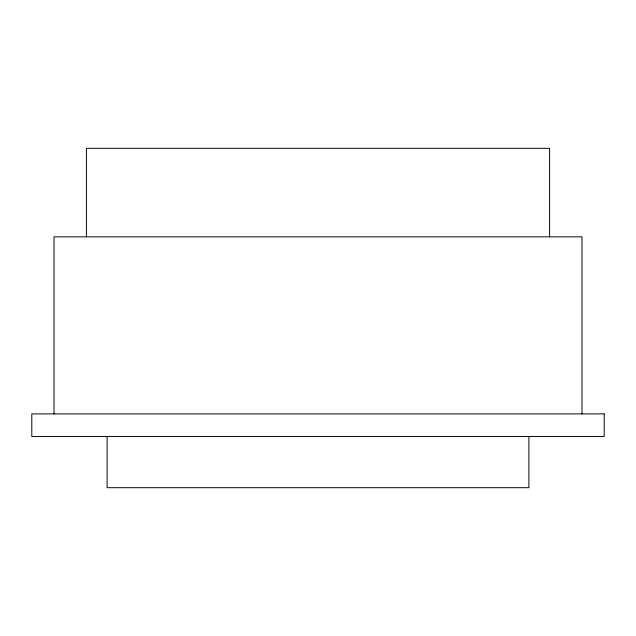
<?xml version="1.0" encoding="UTF-8"?>
<svg xmlns="http://www.w3.org/2000/svg" width="636" height="636" viewBox="0 0 636 636"><rect width="100%" height="100%" fill="white"/><g stroke="black" fill="none" stroke-linecap="round" stroke-linejoin="round"><path stroke-width="0.95" d="M581.972 413.909L581.972 236.846L54.028 236.846L54.028 413.909M549.583 236.846L549.583 148.315L86.417 148.315L86.417 236.846M528.89 436.527L528.89 487.685L107.11 487.685L107.11 436.527M604.2 413.909L31.8 413.909L31.8 436.527L604.2 436.527L604.2 413.909"/></g></svg>
